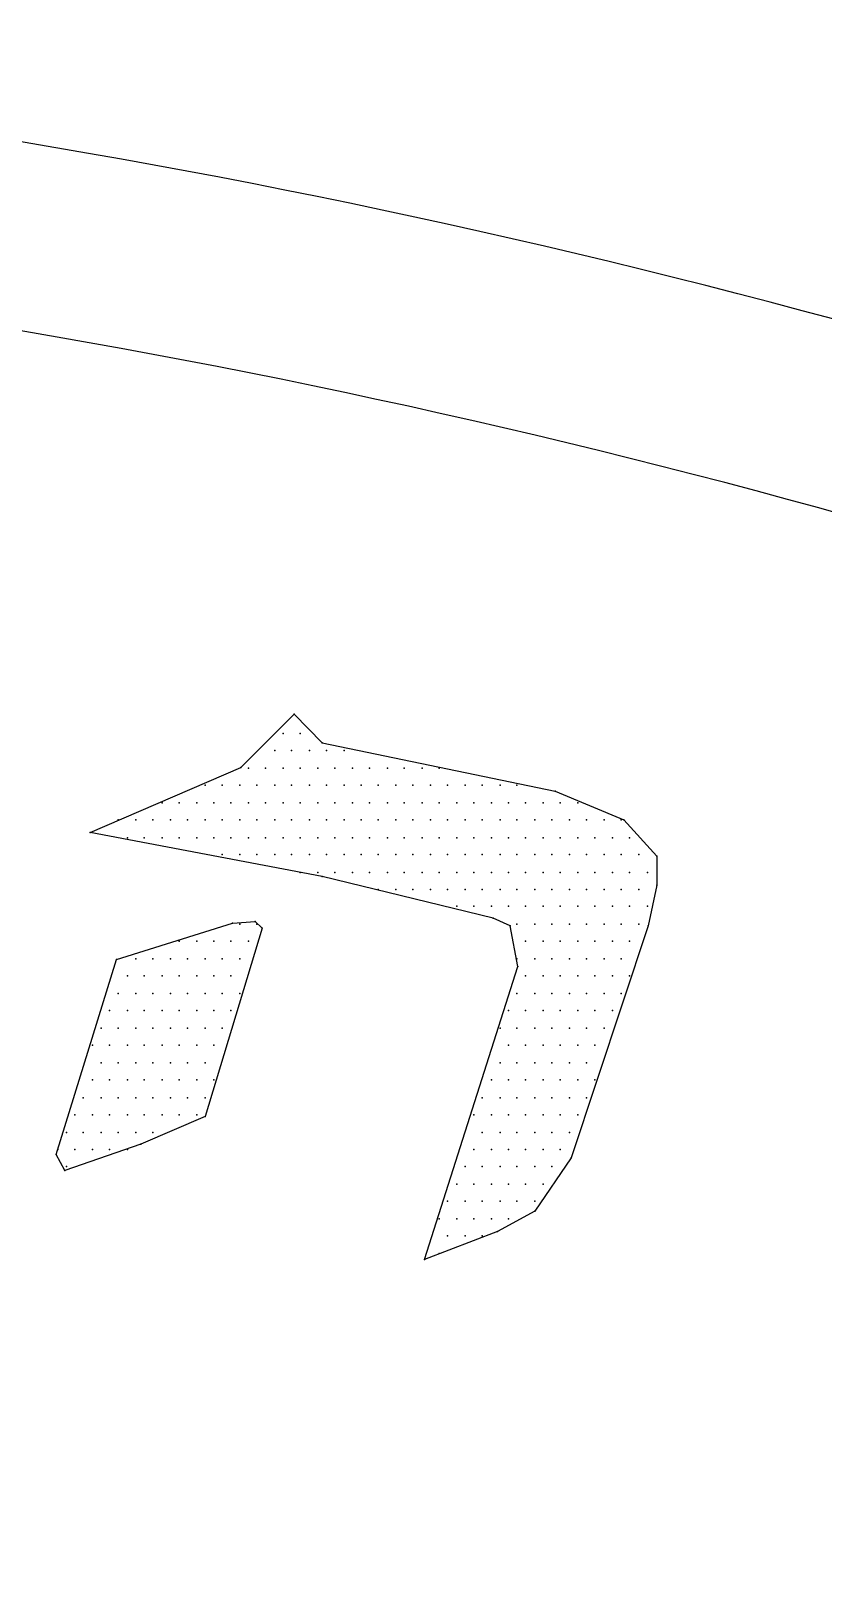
# Model space of a CAD drawing. Extents: x 180421 to 182279, y 668879 to 669787.
# Drawn here: x 181677.33 to 181682.27, y 669731.67 to 669741.32 of the extents above; entities that cross this region are included whole.
import ezdxf

# ---------------------------------------------------------------- set-up
doc = ezdxf.new("R2010")
doc.units = 0
doc.header["$LTSCALE"] = 2.5
doc.header["$MEASUREMENT"] = 0
doc.layers.add('KOTERET', color=1, linetype='CONTINUOUS')

msp = doc.modelspace()

# ---------------------------------------------------------------- linework, layer by layer
at = {"layer": 'KOTERET', "color": 1, "linetype": 'Continuous'}
for points in [[(181688.7952, 669737.3002, 0.06433), (181676.0537, 669740.8155, 0.055067), (181664.7321, 669741.1533, 0.081051), (181651.3572, 669738.4033, 0.05642), (181642.8858, 669734.0225, 0.170965), (181636.3725, 669726.4272, 0.076819), (181635.3802, 669721.9355, 0.118306), (181636.9689, 669715.0897, 0.129737), (181642.0465, 669709.3207, 0.070189), (181651.9853, 669704.0847, 0.047922), (181659.4381, 669702.1899, 0.049022), (181670.1052, 669701.4245, 0.072792), (181685.7075, 669704.127, 0.1248), (181695.9577, 669709.7324, 0.103709), (181701.5895, 669717.6971, 0.036886), (181702.0012, 669719.4442, 0.106536), (181701.7161, 669724.5693, 0.106243), (181696.6491, 669732.3071, 0.106919), (181688.7952, 669737.3002)], [(181659.6281, 669703.3352, 0.049045), (181670.0736, 669702.5857, 0.072972), (181685.3802, 669705.2459, 0.125195), (181695.1659, 669710.5821, 0.103069), (181700.5022, 669718.1035, 0.035565), (181700.8558, 669719.6289, 0.105225), (181700.613, 669724.2104, 0.105504), (181695.8363, 669731.4837, 0.107235), (181688.3729, 669736.2235, 0.064474), (181675.8901, 669739.6648, 0.055181), (181664.8007, 669739.9973, 0.081162), (181651.7742, 669737.3213, 0.05669), (181643.498, 669733.0354, 0.171614), (181637.4545, 669726.0102, 0.076301), (181636.5414, 669721.8932, 0.117637), (181638.0087, 669715.6122, 0.130118), (181642.7116, 669710.276, 0.070334), (181652.3812, 669705.1773, 0.047983), (181659.6281, 669703.3352)]]:
    msp.add_lwpolyline(points, format="xyb", dxfattribs=at)
at = {"layer": 'KOTERET', "color": 2, "linetype": 'Continuous'}
for points in [[(181678.64, 669736.7302), (181678.9725, 669737.0627)], [(181678.9725, 669737.0627), (181679.1467, 669736.8832)], [(181678.9039, 669736.9413), (181678.9039, 669736.9413)], [(181679.0095, 669736.9413), (181679.0095, 669736.9413)], [(181678.8511, 669736.8357), (181678.8511, 669736.8357)], [(181678.9567, 669736.8357), (181678.9567, 669736.8357)], [(181679.0675, 669736.8357), (181679.0675, 669736.8357)], [(181679.1467, 669736.8832), (181680.5982, 669736.5824)], [(181679.1731, 669736.8357), (181679.1731, 669736.8357)], [(181679.2839, 669736.8357), (181679.2839, 669736.8357)], [(181677.7005, 669736.3237), (181678.64, 669736.7302)], [(181678.6875, 669736.7249), (181678.6875, 669736.7249)], [(181678.7931, 669736.7249), (181678.7931, 669736.7249)], [(181678.9039, 669736.7249), (181678.9039, 669736.7249)], [(181679.0095, 669736.7249), (181679.0095, 669736.7249)], [(181679.1203, 669736.7249), (181679.1203, 669736.7249)], [(181679.2259, 669736.7249), (181679.2259, 669736.7249)], [(181679.3367, 669736.7249), (181679.3367, 669736.7249)], [(181679.4423, 669736.7249), (181679.4423, 669736.7249)], [(181679.5531, 669736.7249), (181679.5531, 669736.7249)], [(181679.6587, 669736.7249), (181679.6587, 669736.7249)], [(181679.7695, 669736.7249), (181679.7695, 669736.7249)], [(181679.8751, 669736.7249), (181679.8751, 669736.7249)], [(181678.4183, 669736.6193), (181678.4183, 669736.6193)], [(181678.5239, 669736.6193), (181678.5239, 669736.6193)], [(181678.6347, 669736.6193), (181678.6347, 669736.6193)], [(181678.7403, 669736.6193), (181678.7403, 669736.6193)], [(181678.8511, 669736.6193), (181678.8511, 669736.6193)], [(181678.9567, 669736.6193), (181678.9567, 669736.6193)], [(181679.0675, 669736.6193), (181679.0675, 669736.6193)], [(181679.1731, 669736.6193), (181679.1731, 669736.6193)], [(181679.2839, 669736.6193), (181679.2839, 669736.6193)], [(181679.3895, 669736.6193), (181679.3895, 669736.6193)], [(181679.4951, 669736.6193), (181679.4951, 669736.6193)], [(181679.6059, 669736.6193), (181679.6059, 669736.6193)], [(181679.7115, 669736.6193), (181679.7115, 669736.6193)], [(181679.8223, 669736.6193), (181679.8223, 669736.6193)], [(181679.9279, 669736.6193), (181679.9279, 669736.6193)], [(181680.0387, 669736.6193), (181680.0387, 669736.6193)], [(181680.1443, 669736.6193), (181680.1443, 669736.6193)], [(181680.2551, 669736.6193), (181680.2551, 669736.6193)], [(181680.3607, 669736.6193), (181680.3607, 669736.6193)], [(181680.5982, 669736.5824), (181681.0257, 669736.4029)], [(181678.1491, 669736.5085), (181678.1491, 669736.5085)], [(181678.2547, 669736.5085), (181678.2547, 669736.5085)], [(181678.3655, 669736.5085), (181678.3655, 669736.5085)], [(181678.4711, 669736.5085), (181678.4711, 669736.5085)], [(181678.5767, 669736.5085), (181678.5767, 669736.5085)], [(181678.6875, 669736.5085), (181678.6875, 669736.5085)], [(181678.7931, 669736.5085), (181678.7931, 669736.5085)], [(181678.9039, 669736.5085), (181678.9039, 669736.5085)], [(181679.0095, 669736.5085), (181679.0095, 669736.5085)], [(181679.1203, 669736.5085), (181679.1203, 669736.5085)], [(181679.2259, 669736.5085), (181679.2259, 669736.5085)], [(181679.3367, 669736.5085), (181679.3367, 669736.5085)], [(181679.4423, 669736.5085), (181679.4423, 669736.5085)], [(181679.5531, 669736.5085), (181679.5531, 669736.5085)], [(181679.6587, 669736.5085), (181679.6587, 669736.5085)], [(181679.7695, 669736.5085), (181679.7695, 669736.5085)], [(181679.8751, 669736.5085), (181679.8751, 669736.5085)], [(181679.9859, 669736.5085), (181679.9859, 669736.5085)], [(181680.0915, 669736.5085), (181680.0915, 669736.5085)], [(181680.2023, 669736.5085), (181680.2023, 669736.5085)], [(181680.3079, 669736.5085), (181680.3079, 669736.5085)], [(181680.4135, 669736.5085), (181680.4135, 669736.5085)], [(181680.5243, 669736.5085), (181680.5243, 669736.5085)], [(181680.6299, 669736.5085), (181680.6299, 669736.5085)], [(181680.7407, 669736.5085), (181680.7407, 669736.5085)], [(181677.8747, 669736.4029), (181677.8747, 669736.4029)], [(181677.9855, 669736.4029), (181677.9855, 669736.4029)], [(181678.0911, 669736.4029), (181678.0911, 669736.4029)], [(181678.2019, 669736.4029), (181678.2019, 669736.4029)], [(181678.3075, 669736.4029), (181678.3075, 669736.4029)], [(181678.4183, 669736.4029), (181678.4183, 669736.4029)], [(181678.5239, 669736.4029), (181678.5239, 669736.4029)], [(181678.6347, 669736.4029), (181678.6347, 669736.4029)], [(181678.7403, 669736.4029), (181678.7403, 669736.4029)], [(181678.8511, 669736.4029), (181678.8511, 669736.4029)], [(181678.9567, 669736.4029), (181678.9567, 669736.4029)], [(181679.0675, 669736.4029), (181679.0675, 669736.4029)], [(181679.1731, 669736.4029), (181679.1731, 669736.4029)], [(181679.2839, 669736.4029), (181679.2839, 669736.4029)], [(181679.3895, 669736.4029), (181679.3895, 669736.4029)], [(181679.4951, 669736.4029), (181679.4951, 669736.4029)], [(181679.6059, 669736.4029), (181679.6059, 669736.4029)], [(181679.7115, 669736.4029), (181679.7115, 669736.4029)], [(181679.8223, 669736.4029), (181679.8223, 669736.4029)], [(181679.9279, 669736.4029), (181679.9279, 669736.4029)], [(181680.0387, 669736.4029), (181680.0387, 669736.4029)], [(181680.1443, 669736.4029), (181680.1443, 669736.4029)], [(181680.2551, 669736.4029), (181680.2551, 669736.4029)], [(181680.3607, 669736.4029), (181680.3607, 669736.4029)], [(181680.4715, 669736.4029), (181680.4715, 669736.4029)], [(181680.5771, 669736.4029), (181680.5771, 669736.4029)], [(181680.6879, 669736.4029), (181680.6879, 669736.4029)], [(181680.7935, 669736.4029), (181680.7935, 669736.4029)], [(181680.9043, 669736.4029), (181680.9043, 669736.4029)], [(181681.0099, 669736.4029), (181681.0099, 669736.4029)], [(181681.0257, 669736.4029), (181681.2316, 669736.176)], [(181679.1467, 669736.0493), (181677.7005, 669736.3237)], [(181677.9327, 669736.2921), (181677.9327, 669736.2921)], [(181678.0383, 669736.2921), (181678.0383, 669736.2921)], [(181678.1491, 669736.2921), (181678.1491, 669736.2921)], [(181678.2547, 669736.2921), (181678.2547, 669736.2921)], [(181678.3655, 669736.2921), (181678.3655, 669736.2921)], [(181678.4711, 669736.2921), (181678.4711, 669736.2921)], [(181678.5767, 669736.2921), (181678.5767, 669736.2921)], [(181678.6875, 669736.2921), (181678.6875, 669736.2921)], [(181678.7931, 669736.2921), (181678.7931, 669736.2921)], [(181678.9039, 669736.2921), (181678.9039, 669736.2921)], [(181679.0095, 669736.2921), (181679.0095, 669736.2921)], [(181679.1203, 669736.2921), (181679.1203, 669736.2921)], [(181679.2259, 669736.2921), (181679.2259, 669736.2921)], [(181679.3367, 669736.2921), (181679.3367, 669736.2921)], [(181679.4423, 669736.2921), (181679.4423, 669736.2921)], [(181679.5531, 669736.2921), (181679.5531, 669736.2921)], [(181679.6587, 669736.2921), (181679.6587, 669736.2921)], [(181679.7695, 669736.2921), (181679.7695, 669736.2921)], [(181679.8751, 669736.2921), (181679.8751, 669736.2921)], [(181679.9859, 669736.2921), (181679.9859, 669736.2921)], [(181680.0915, 669736.2921), (181680.0915, 669736.2921)], [(181680.2023, 669736.2921), (181680.2023, 669736.2921)], [(181680.3079, 669736.2921), (181680.3079, 669736.2921)], [(181680.4135, 669736.2921), (181680.4135, 669736.2921)], [(181680.5243, 669736.2921), (181680.5243, 669736.2921)], [(181680.6299, 669736.2921), (181680.6299, 669736.2921)], [(181680.7407, 669736.2921), (181680.7407, 669736.2921)], [(181680.8463, 669736.2921), (181680.8463, 669736.2921)], [(181680.9571, 669736.2921), (181680.9571, 669736.2921)], [(181681.0627, 669736.2921), (181681.0627, 669736.2921)], [(181678.5239, 669736.1865), (181678.5239, 669736.1865)], [(181678.6347, 669736.1865), (181678.6347, 669736.1865)], [(181678.7403, 669736.1865), (181678.7403, 669736.1865)], [(181678.8511, 669736.1865), (181678.8511, 669736.1865)], [(181678.9567, 669736.1865), (181678.9567, 669736.1865)], [(181679.0675, 669736.1865), (181679.0675, 669736.1865)], [(181679.1731, 669736.1865), (181679.1731, 669736.1865)], [(181679.2839, 669736.1865), (181679.2839, 669736.1865)], [(181679.3895, 669736.1865), (181679.3895, 669736.1865)], [(181679.4951, 669736.1865), (181679.4951, 669736.1865)], [(181679.6059, 669736.1865), (181679.6059, 669736.1865)], [(181679.7115, 669736.1865), (181679.7115, 669736.1865)], [(181679.8223, 669736.1865), (181679.8223, 669736.1865)], [(181679.9279, 669736.1865), (181679.9279, 669736.1865)], [(181680.0387, 669736.1865), (181680.0387, 669736.1865)], [(181680.1443, 669736.1865), (181680.1443, 669736.1865)], [(181680.2551, 669736.1865), (181680.2551, 669736.1865)], [(181680.3607, 669736.1865), (181680.3607, 669736.1865)], [(181680.4715, 669736.1865), (181680.4715, 669736.1865)], [(181680.5771, 669736.1865), (181680.5771, 669736.1865)], [(181680.6879, 669736.1865), (181680.6879, 669736.1865)], [(181680.7935, 669736.1865), (181680.7935, 669736.1865)], [(181680.9043, 669736.1865), (181680.9043, 669736.1865)], [(181681.0099, 669736.1865), (181681.0099, 669736.1865)], [(181681.1207, 669736.1865), (181681.1207, 669736.1865)], [(181681.2316, 669736.176), (181681.2316, 669735.9965)], [(181679.0095, 669736.0757), (181679.0095, 669736.0757)], [(181679.1203, 669736.0757), (181679.1203, 669736.0757)], [(181679.2259, 669736.0757), (181679.2259, 669736.0757)], [(181679.3367, 669736.0757), (181679.3367, 669736.0757)], [(181679.4423, 669736.0757), (181679.4423, 669736.0757)], [(181679.5531, 669736.0757), (181679.5531, 669736.0757)], [(181679.6587, 669736.0757), (181679.6587, 669736.0757)], [(181679.7695, 669736.0757), (181679.7695, 669736.0757)], [(181679.8751, 669736.0757), (181679.8751, 669736.0757)], [(181679.9859, 669736.0757), (181679.9859, 669736.0757)], [(181680.0915, 669736.0757), (181680.0915, 669736.0757)], [(181680.2023, 669736.0757), (181680.2023, 669736.0757)], [(181680.3079, 669736.0757), (181680.3079, 669736.0757)], [(181680.4135, 669736.0757), (181680.4135, 669736.0757)], [(181680.5243, 669736.0757), (181680.5243, 669736.0757)], [(181680.6299, 669736.0757), (181680.6299, 669736.0757)], [(181680.7407, 669736.0757), (181680.7407, 669736.0757)], [(181680.8463, 669736.0757), (181680.8463, 669736.0757)], [(181680.9571, 669736.0757), (181680.9571, 669736.0757)], [(181681.0627, 669736.0757), (181681.0627, 669736.0757)], [(181681.1735, 669736.0757), (181681.1735, 669736.0757)], [(181680.2129, 669735.7906), (181679.1467, 669736.0493)], [(181679.4951, 669735.9701), (181679.4951, 669735.9701)], [(181679.6059, 669735.9701), (181679.6059, 669735.9701)], [(181679.7115, 669735.9701), (181679.7115, 669735.9701)], [(181679.8223, 669735.9701), (181679.8223, 669735.9701)], [(181679.9279, 669735.9701), (181679.9279, 669735.9701)], [(181680.0387, 669735.9701), (181680.0387, 669735.9701)], [(181680.1443, 669735.9701), (181680.1443, 669735.9701)], [(181680.2551, 669735.9701), (181680.2551, 669735.9701)], [(181680.3607, 669735.9701), (181680.3607, 669735.9701)], [(181680.4715, 669735.9701), (181680.4715, 669735.9701)], [(181680.5771, 669735.9701), (181680.5771, 669735.9701)], [(181680.6879, 669735.9701), (181680.6879, 669735.9701)], [(181680.7935, 669735.9701), (181680.7935, 669735.9701)], [(181680.9043, 669735.9701), (181680.9043, 669735.9701)], [(181681.0099, 669735.9701), (181681.0099, 669735.9701)], [(181681.1207, 669735.9701), (181681.1207, 669735.9701)], [(181681.2316, 669735.9965), (181681.1788, 669735.7431)], [(181679.9859, 669735.8645), (181679.9859, 669735.8645)], [(181680.0915, 669735.8645), (181680.0915, 669735.8645)], [(181680.2023, 669735.8645), (181680.2023, 669735.8645)], [(181680.3079, 669735.8645), (181680.3079, 669735.8645)], [(181680.4135, 669735.8645), (181680.4135, 669735.8645)], [(181680.5243, 669735.8645), (181680.5243, 669735.8645)], [(181680.6299, 669735.8645), (181680.6299, 669735.8645)], [(181680.7407, 669735.8645), (181680.7407, 669735.8645)], [(181680.8463, 669735.8645), (181680.8463, 669735.8645)], [(181680.9571, 669735.8645), (181680.9571, 669735.8645)], [(181681.0627, 669735.8645), (181681.0627, 669735.8645)], [(181681.1735, 669735.8645), (181681.1735, 669735.8645)], [(181678.5872, 669735.759), (181678.7297, 669735.7695)], [(181678.7297, 669735.7695), (181678.772, 669735.7273)], [(181680.3185, 669735.7431), (181680.2129, 669735.7906)], [(181677.8641, 669735.532), (181678.5872, 669735.759)], [(181678.772, 669735.7273), (181678.4183, 669734.5556)], [(181678.6347, 669735.7537), (181678.6347, 669735.7537)], [(181678.7403, 669735.7537), (181678.7403, 669735.7537)], [(181680.366, 669735.4898), (181680.3185, 669735.7431)], [(181680.3607, 669735.7537), (181680.3607, 669735.7537)], [(181680.4715, 669735.7537), (181680.4715, 669735.7537)], [(181680.5771, 669735.7537), (181680.5771, 669735.7537)], [(181680.6879, 669735.7537), (181680.6879, 669735.7537)], [(181681.1788, 669735.7431), (181680.6985, 669734.2969)], [(181680.7935, 669735.7537), (181680.7935, 669735.7537)], [(181680.9043, 669735.7537), (181680.9043, 669735.7537)], [(181681.0099, 669735.7537), (181681.0099, 669735.7537)], [(181681.1207, 669735.7537), (181681.1207, 669735.7537)], [(181678.2547, 669735.6481), (181678.2547, 669735.6481)], [(181678.3655, 669735.6481), (181678.3655, 669735.6481)], [(181678.4711, 669735.6481), (181678.4711, 669735.6481)], [(181678.5767, 669735.6481), (181678.5767, 669735.6481)], [(181678.6875, 669735.6481), (181678.6875, 669735.6481)], [(181680.4135, 669735.6481), (181680.4135, 669735.6481)], [(181680.5243, 669735.6481), (181680.5243, 669735.6481)], [(181680.6299, 669735.6481), (181680.6299, 669735.6481)], [(181680.7407, 669735.6481), (181680.7407, 669735.6481)], [(181680.8463, 669735.6481), (181680.8463, 669735.6481)], [(181680.9571, 669735.6481), (181680.9571, 669735.6481)], [(181681.0627, 669735.6481), (181681.0627, 669735.6481)], [(181677.4894, 669734.318), (181677.8641, 669735.532)], [(181677.9855, 669735.5373), (181677.9855, 669735.5373)], [(181678.0911, 669735.5373), (181678.0911, 669735.5373)], [(181678.2019, 669735.5373), (181678.2019, 669735.5373)], [(181678.3075, 669735.5373), (181678.3075, 669735.5373)], [(181678.4183, 669735.5373), (181678.4183, 669735.5373)], [(181678.5239, 669735.5373), (181678.5239, 669735.5373)], [(181678.6347, 669735.5373), (181678.6347, 669735.5373)], [(181679.7854, 669733.6635), (181680.366, 669735.4898)], [(181680.3607, 669735.5373), (181680.3607, 669735.5373)], [(181680.4715, 669735.5373), (181680.4715, 669735.5373)], [(181680.5771, 669735.5373), (181680.5771, 669735.5373)], [(181680.6879, 669735.5373), (181680.6879, 669735.5373)], [(181680.7935, 669735.5373), (181680.7935, 669735.5373)], [(181680.9043, 669735.5373), (181680.9043, 669735.5373)], [(181681.0099, 669735.5373), (181681.0099, 669735.5373)], [(181677.9327, 669735.4317), (181677.9327, 669735.4317)], [(181678.0383, 669735.4317), (181678.0383, 669735.4317)], [(181678.1491, 669735.4317), (181678.1491, 669735.4317)], [(181678.2547, 669735.4317), (181678.2547, 669735.4317)], [(181678.3655, 669735.4317), (181678.3655, 669735.4317)], [(181678.4711, 669735.4317), (181678.4711, 669735.4317)], [(181678.5767, 669735.4317), (181678.5767, 669735.4317)], [(181680.4135, 669735.4317), (181680.4135, 669735.4317)], [(181680.5243, 669735.4317), (181680.5243, 669735.4317)], [(181680.6299, 669735.4317), (181680.6299, 669735.4317)], [(181680.7407, 669735.4317), (181680.7407, 669735.4317)], [(181680.8463, 669735.4317), (181680.8463, 669735.4317)], [(181680.9571, 669735.4317), (181680.9571, 669735.4317)], [(181681.0627, 669735.4317), (181681.0627, 669735.4317)], [(181677.8747, 669735.3209), (181677.8747, 669735.3209)], [(181677.9855, 669735.3209), (181677.9855, 669735.3209)], [(181678.0911, 669735.3209), (181678.0911, 669735.3209)], [(181678.2019, 669735.3209), (181678.2019, 669735.3209)], [(181678.3075, 669735.3209), (181678.3075, 669735.3209)], [(181678.4183, 669735.3209), (181678.4183, 669735.3209)], [(181678.5239, 669735.3209), (181678.5239, 669735.3209)], [(181678.6347, 669735.3209), (181678.6347, 669735.3209)], [(181680.3607, 669735.3209), (181680.3607, 669735.3209)], [(181680.4715, 669735.3209), (181680.4715, 669735.3209)], [(181680.5771, 669735.3209), (181680.5771, 669735.3209)], [(181680.6879, 669735.3209), (181680.6879, 669735.3209)], [(181680.7935, 669735.3209), (181680.7935, 669735.3209)], [(181680.9043, 669735.3209), (181680.9043, 669735.3209)], [(181681.0099, 669735.3209), (181681.0099, 669735.3209)], [(181677.8219, 669735.2153), (181677.8219, 669735.2153)], [(181677.9327, 669735.2153), (181677.9327, 669735.2153)], [(181678.0383, 669735.2153), (181678.0383, 669735.2153)], [(181678.1491, 669735.2153), (181678.1491, 669735.2153)], [(181678.2547, 669735.2153), (181678.2547, 669735.2153)], [(181678.3655, 669735.2153), (181678.3655, 669735.2153)], [(181678.4711, 669735.2153), (181678.4711, 669735.2153)], [(181678.5767, 669735.2153), (181678.5767, 669735.2153)], [(181680.3079, 669735.2153), (181680.3079, 669735.2153)], [(181680.4135, 669735.2153), (181680.4135, 669735.2153)], [(181680.5243, 669735.2153), (181680.5243, 669735.2153)], [(181680.6299, 669735.2153), (181680.6299, 669735.2153)], [(181680.7407, 669735.2153), (181680.7407, 669735.2153)], [(181680.8463, 669735.2153), (181680.8463, 669735.2153)], [(181680.9571, 669735.2153), (181680.9571, 669735.2153)], [(181677.7691, 669735.1045), (181677.7691, 669735.1045)], [(181677.8747, 669735.1045), (181677.8747, 669735.1045)], [(181677.9855, 669735.1045), (181677.9855, 669735.1045)], [(181678.0911, 669735.1045), (181678.0911, 669735.1045)], [(181678.2019, 669735.1045), (181678.2019, 669735.1045)], [(181678.3075, 669735.1045), (181678.3075, 669735.1045)], [(181678.4183, 669735.1045), (181678.4183, 669735.1045)], [(181678.5239, 669735.1045), (181678.5239, 669735.1045)], [(181680.2551, 669735.1045), (181680.2551, 669735.1045)], [(181680.3607, 669735.1045), (181680.3607, 669735.1045)], [(181680.4715, 669735.1045), (181680.4715, 669735.1045)], [(181680.5771, 669735.1045), (181680.5771, 669735.1045)], [(181680.6879, 669735.1045), (181680.6879, 669735.1045)], [(181680.7935, 669735.1045), (181680.7935, 669735.1045)], [(181680.9043, 669735.1045), (181680.9043, 669735.1045)], [(181677.7163, 669734.9989), (181677.7163, 669734.9989)], [(181677.8219, 669734.9989), (181677.8219, 669734.9989)], [(181677.9327, 669734.9989), (181677.9327, 669734.9989)], [(181678.0383, 669734.9989), (181678.0383, 669734.9989)], [(181678.1491, 669734.9989), (181678.1491, 669734.9989)], [(181678.2547, 669734.9989), (181678.2547, 669734.9989)], [(181678.3655, 669734.9989), (181678.3655, 669734.9989)], [(181678.4711, 669734.9989), (181678.4711, 669734.9989)], [(181680.3079, 669734.9989), (181680.3079, 669734.9989)], [(181680.4135, 669734.9989), (181680.4135, 669734.9989)], [(181680.5243, 669734.9989), (181680.5243, 669734.9989)], [(181680.6299, 669734.9989), (181680.6299, 669734.9989)], [(181680.7407, 669734.9989), (181680.7407, 669734.9989)], [(181680.8463, 669734.9989), (181680.8463, 669734.9989)], [(181677.7691, 669734.8881), (181677.7691, 669734.8881)], [(181677.8747, 669734.8881), (181677.8747, 669734.8881)], [(181677.9855, 669734.8881), (181677.9855, 669734.8881)], [(181678.0911, 669734.8881), (181678.0911, 669734.8881)], [(181678.2019, 669734.8881), (181678.2019, 669734.8881)], [(181678.3075, 669734.8881), (181678.3075, 669734.8881)], [(181678.4183, 669734.8881), (181678.4183, 669734.8881)], [(181680.2551, 669734.8881), (181680.2551, 669734.8881)], [(181680.3607, 669734.8881), (181680.3607, 669734.8881)], [(181680.4715, 669734.8881), (181680.4715, 669734.8881)], [(181680.5771, 669734.8881), (181680.5771, 669734.8881)], [(181680.6879, 669734.8881), (181680.6879, 669734.8881)], [(181680.7935, 669734.8881), (181680.7935, 669734.8881)], [(181677.7163, 669734.7825), (181677.7163, 669734.7825)], [(181677.8219, 669734.7825), (181677.8219, 669734.7825)], [(181677.9327, 669734.7825), (181677.9327, 669734.7825)], [(181678.0383, 669734.7825), (181678.0383, 669734.7825)], [(181678.1491, 669734.7825), (181678.1491, 669734.7825)], [(181678.2547, 669734.7825), (181678.2547, 669734.7825)], [(181678.3655, 669734.7825), (181678.3655, 669734.7825)], [(181678.4711, 669734.7825), (181678.4711, 669734.7825)], [(181680.2023, 669734.7825), (181680.2023, 669734.7825)], [(181680.3079, 669734.7825), (181680.3079, 669734.7825)], [(181680.4135, 669734.7825), (181680.4135, 669734.7825)], [(181680.5243, 669734.7825), (181680.5243, 669734.7825)], [(181680.6299, 669734.7825), (181680.6299, 669734.7825)], [(181680.7407, 669734.7825), (181680.7407, 669734.7825)], [(181680.8463, 669734.7825), (181680.8463, 669734.7825)], [(181677.6583, 669734.6717), (181677.6583, 669734.6717)], [(181677.7691, 669734.6717), (181677.7691, 669734.6717)], [(181677.8747, 669734.6717), (181677.8747, 669734.6717)], [(181677.9855, 669734.6717), (181677.9855, 669734.6717)], [(181678.0911, 669734.6717), (181678.0911, 669734.6717)], [(181678.2019, 669734.6717), (181678.2019, 669734.6717)], [(181678.3075, 669734.6717), (181678.3075, 669734.6717)], [(181678.4183, 669734.6717), (181678.4183, 669734.6717)], [(181680.1443, 669734.6717), (181680.1443, 669734.6717)], [(181680.2551, 669734.6717), (181680.2551, 669734.6717)], [(181680.3607, 669734.6717), (181680.3607, 669734.6717)], [(181680.4715, 669734.6717), (181680.4715, 669734.6717)], [(181680.5771, 669734.6717), (181680.5771, 669734.6717)], [(181680.6879, 669734.6717), (181680.6879, 669734.6717)], [(181680.7935, 669734.6717), (181680.7935, 669734.6717)], [(181677.6055, 669734.5661), (181677.6055, 669734.5661)], [(181677.7163, 669734.5661), (181677.7163, 669734.5661)], [(181677.8219, 669734.5661), (181677.8219, 669734.5661)], [(181677.9327, 669734.5661), (181677.9327, 669734.5661)], [(181678.4183, 669734.5556), (181678.0172, 669734.3814)], [(181678.0383, 669734.5661), (181678.0383, 669734.5661)], [(181678.1491, 669734.5661), (181678.1491, 669734.5661)], [(181678.2547, 669734.5661), (181678.2547, 669734.5661)], [(181678.3655, 669734.5661), (181678.3655, 669734.5661)], [(181680.0915, 669734.5661), (181680.0915, 669734.5661)], [(181680.2023, 669734.5661), (181680.2023, 669734.5661)], [(181680.3079, 669734.5661), (181680.3079, 669734.5661)], [(181680.4135, 669734.5661), (181680.4135, 669734.5661)], [(181680.5243, 669734.5661), (181680.5243, 669734.5661)], [(181680.6299, 669734.5661), (181680.6299, 669734.5661)], [(181680.7407, 669734.5661), (181680.7407, 669734.5661)], [(181677.5527, 669734.4553), (181677.5527, 669734.4553)], [(181677.6583, 669734.4553), (181677.6583, 669734.4553)], [(181677.7691, 669734.4553), (181677.7691, 669734.4553)], [(181677.8747, 669734.4553), (181677.8747, 669734.4553)], [(181677.9855, 669734.4553), (181677.9855, 669734.4553)], [(181678.0911, 669734.4553), (181678.0911, 669734.4553)], [(181680.1443, 669734.4553), (181680.1443, 669734.4553)], [(181680.2551, 669734.4553), (181680.2551, 669734.4553)], [(181680.3607, 669734.4553), (181680.3607, 669734.4553)], [(181680.4715, 669734.4553), (181680.4715, 669734.4553)], [(181680.5771, 669734.4553), (181680.5771, 669734.4553)], [(181680.6879, 669734.4553), (181680.6879, 669734.4553)], [(181677.5422, 669734.2178), (181677.4894, 669734.318)], [(181677.4999, 669734.3497), (181677.4999, 669734.3497)], [(181678.0172, 669734.3814), (181677.5422, 669734.2178)], [(181677.6055, 669734.3497), (181677.6055, 669734.3497)], [(181677.7163, 669734.3497), (181677.7163, 669734.3497)], [(181677.8219, 669734.3497), (181677.8219, 669734.3497)], [(181677.9327, 669734.3497), (181677.9327, 669734.3497)], [(181680.0915, 669734.3497), (181680.0915, 669734.3497)], [(181680.2023, 669734.3497), (181680.2023, 669734.3497)], [(181680.3079, 669734.3497), (181680.3079, 669734.3497)], [(181680.4135, 669734.3497), (181680.4135, 669734.3497)], [(181680.5243, 669734.3497), (181680.5243, 669734.3497)], [(181680.6299, 669734.3497), (181680.6299, 669734.3497)], [(181677.5527, 669734.2441), (181677.5527, 669734.2441)], [(181680.0387, 669734.2441), (181680.0387, 669734.2441)], [(181680.1443, 669734.2441), (181680.1443, 669734.2441)], [(181680.2551, 669734.2441), (181680.2551, 669734.2441)], [(181680.3607, 669734.2441), (181680.3607, 669734.2441)], [(181680.6985, 669734.2969), (181680.4715, 669733.9644)], [(181680.4715, 669734.2441), (181680.4715, 669734.2441)], [(181680.5771, 669734.2441), (181680.5771, 669734.2441)], [(181679.9859, 669734.1333), (181679.9859, 669734.1333)], [(181680.0915, 669734.1333), (181680.0915, 669734.1333)], [(181680.2023, 669734.1333), (181680.2023, 669734.1333)], [(181680.3079, 669734.1333), (181680.3079, 669734.1333)], [(181680.4135, 669734.1333), (181680.4135, 669734.1333)], [(181680.5243, 669734.1333), (181680.5243, 669734.1333)], [(181679.9279, 669734.0277), (181679.9279, 669734.0277)], [(181680.0387, 669734.0277), (181680.0387, 669734.0277)], [(181680.1443, 669734.0277), (181680.1443, 669734.0277)], [(181680.2551, 669734.0277), (181680.2551, 669734.0277)], [(181680.3607, 669734.0277), (181680.3607, 669734.0277)], [(181680.4715, 669734.0277), (181680.4715, 669734.0277)], [(181680.4715, 669733.9644), (181680.2393, 669733.8377)], [(181680.2393, 669733.8377), (181679.7854, 669733.6635)], [(181679.8751, 669733.9169), (181679.8751, 669733.9169)], [(181679.9859, 669733.9169), (181679.9859, 669733.9169)], [(181680.0915, 669733.9169), (181680.0915, 669733.9169)], [(181680.2023, 669733.9169), (181680.2023, 669733.9169)], [(181680.3079, 669733.9169), (181680.3079, 669733.9169)], [(181679.9279, 669733.8113), (181679.9279, 669733.8113)], [(181680.0387, 669733.8113), (181680.0387, 669733.8113)], [(181680.1443, 669733.8113), (181680.1443, 669733.8113)], [(181679.8751, 669733.7005), (181679.8751, 669733.7005)]]:
    msp.add_lwpolyline(points, dxfattribs=at)
at = {"layer": 'KOTERET', "color": 1}
for p in [(181678.9725, 669737.0627), (181678.9725, 669737.0627), (181678.9039, 669736.9413), (181678.9039, 669736.9413), (181679.0095, 669736.9413), (181679.0095, 669736.9413), (181678.8511, 669736.8357), (181678.8511, 669736.8357), (181678.9567, 669736.8357), (181678.9567, 669736.8357), (181679.0675, 669736.8357), (181679.0675, 669736.8357), (181679.1467, 669736.8832), (181679.1467, 669736.8832), (181679.1731, 669736.8357), (181679.1731, 669736.8357), (181679.2839, 669736.8357), (181679.2839, 669736.8357), (181678.64, 669736.7302), (181678.64, 669736.7302), (181678.6875, 669736.7249), (181678.6875, 669736.7249), (181678.7931, 669736.7249), (181678.7931, 669736.7249), (181678.9039, 669736.7249), (181678.9039, 669736.7249), (181679.0095, 669736.7249), (181679.0095, 669736.7249), (181679.1203, 669736.7249), (181679.1203, 669736.7249), (181679.2259, 669736.7249), (181679.2259, 669736.7249), (181679.3367, 669736.7249), (181679.3367, 669736.7249), (181679.4423, 669736.7249), (181679.4423, 669736.7249), (181679.5531, 669736.7249), (181679.5531, 669736.7249), (181679.6587, 669736.7249), (181679.6587, 669736.7249), (181679.7695, 669736.7249), (181679.7695, 669736.7249), (181679.8751, 669736.7249), (181679.8751, 669736.7249), (181678.4183, 669736.6193), (181678.4183, 669736.6193), (181678.5239, 669736.6193), (181678.5239, 669736.6193), (181678.6347, 669736.6193), (181678.6347, 669736.6193), (181678.7403, 669736.6193), (181678.7403, 669736.6193), (181678.8511, 669736.6193), (181678.8511, 669736.6193), (181678.9567, 669736.6193), (181678.9567, 669736.6193), (181679.0675, 669736.6193), (181679.0675, 669736.6193), (181679.1731, 669736.6193), (181679.1731, 669736.6193), (181679.2839, 669736.6193), (181679.2839, 669736.6193), (181679.3895, 669736.6193), (181679.3895, 669736.6193), (181679.4951, 669736.6193), (181679.4951, 669736.6193), (181679.6059, 669736.6193), (181679.6059, 669736.6193), (181679.7115, 669736.6193), (181679.7115, 669736.6193), (181679.8223, 669736.6193), (181679.8223, 669736.6193), (181679.9279, 669736.6193), (181679.9279, 669736.6193), (181680.0387, 669736.6193), (181680.0387, 669736.6193), (181680.1443, 669736.6193), (181680.1443, 669736.6193), (181680.2551, 669736.6193), (181680.2551, 669736.6193), (181680.3607, 669736.6193), (181680.3607, 669736.6193), (181680.5982, 669736.5824), (181680.5982, 669736.5824), (181678.1491, 669736.5085), (181678.1491, 669736.5085), (181678.2547, 669736.5085), (181678.2547, 669736.5085), (181678.3655, 669736.5085), (181678.3655, 669736.5085), (181678.4711, 669736.5085), (181678.4711, 669736.5085), (181678.5767, 669736.5085), (181678.5767, 669736.5085), (181678.6875, 669736.5085), (181678.6875, 669736.5085), (181678.7931, 669736.5085), (181678.7931, 669736.5085), (181678.9039, 669736.5085), (181678.9039, 669736.5085), (181679.0095, 669736.5085), (181679.0095, 669736.5085), (181679.1203, 669736.5085), (181679.1203, 669736.5085), (181679.2259, 669736.5085), (181679.2259, 669736.5085), (181679.3367, 669736.5085), (181679.3367, 669736.5085), (181679.4423, 669736.5085), (181679.4423, 669736.5085), (181679.5531, 669736.5085), (181679.5531, 669736.5085), (181679.6587, 669736.5085), (181679.6587, 669736.5085), (181679.7695, 669736.5085), (181679.7695, 669736.5085), (181679.8751, 669736.5085), (181679.8751, 669736.5085), (181679.9859, 669736.5085), (181679.9859, 669736.5085), (181680.0915, 669736.5085), (181680.0915, 669736.5085), (181680.2023, 669736.5085), (181680.2023, 669736.5085), (181680.3079, 669736.5085), (181680.3079, 669736.5085), (181680.4135, 669736.5085), (181680.4135, 669736.5085), (181680.5243, 669736.5085), (181680.5243, 669736.5085), (181680.6299, 669736.5085), (181680.6299, 669736.5085), (181680.7407, 669736.5085), (181680.7407, 669736.5085), (181677.8747, 669736.4029), (181677.8747, 669736.4029), (181677.9855, 669736.4029), (181677.9855, 669736.4029), (181678.0911, 669736.4029), (181678.0911, 669736.4029), (181678.2019, 669736.4029), (181678.2019, 669736.4029), (181678.3075, 669736.4029), (181678.3075, 669736.4029), (181678.4183, 669736.4029), (181678.4183, 669736.4029), (181678.5239, 669736.4029), (181678.5239, 669736.4029), (181678.6347, 669736.4029), (181678.6347, 669736.4029), (181678.7403, 669736.4029), (181678.7403, 669736.4029), (181678.8511, 669736.4029), (181678.8511, 669736.4029), (181678.9567, 669736.4029), (181678.9567, 669736.4029), (181679.0675, 669736.4029), (181679.0675, 669736.4029), (181679.1731, 669736.4029), (181679.1731, 669736.4029), (181679.2839, 669736.4029), (181679.2839, 669736.4029), (181679.3895, 669736.4029), (181679.3895, 669736.4029), (181679.4951, 669736.4029), (181679.4951, 669736.4029), (181679.6059, 669736.4029), (181679.6059, 669736.4029), (181679.7115, 669736.4029), (181679.7115, 669736.4029), (181679.8223, 669736.4029), (181679.8223, 669736.4029), (181679.9279, 669736.4029), (181679.9279, 669736.4029), (181680.0387, 669736.4029), (181680.0387, 669736.4029), (181680.1443, 669736.4029), (181680.1443, 669736.4029), (181680.2551, 669736.4029), (181680.2551, 669736.4029), (181680.3607, 669736.4029), (181680.3607, 669736.4029), (181680.4715, 669736.4029), (181680.4715, 669736.4029), (181680.5771, 669736.4029), (181680.5771, 669736.4029), (181680.6879, 669736.4029), (181680.6879, 669736.4029), (181680.7935, 669736.4029), (181680.7935, 669736.4029), (181680.9043, 669736.4029), (181680.9043, 669736.4029), (181681.0099, 669736.4029), (181681.0099, 669736.4029), (181681.0257, 669736.4029), (181681.0257, 669736.4029), (181677.7005, 669736.3237), (181677.7005, 669736.3237), (181677.9327, 669736.2921), (181677.9327, 669736.2921), (181678.0383, 669736.2921), (181678.0383, 669736.2921), (181678.1491, 669736.2921), (181678.1491, 669736.2921), (181678.2547, 669736.2921), (181678.2547, 669736.2921), (181678.3655, 669736.2921), (181678.3655, 669736.2921), (181678.4711, 669736.2921), (181678.4711, 669736.2921), (181678.5767, 669736.2921), (181678.5767, 669736.2921), (181678.6875, 669736.2921), (181678.6875, 669736.2921), (181678.7931, 669736.2921), (181678.7931, 669736.2921), (181678.9039, 669736.2921), (181678.9039, 669736.2921), (181679.0095, 669736.2921), (181679.0095, 669736.2921), (181679.1203, 669736.2921), (181679.1203, 669736.2921), (181679.2259, 669736.2921), (181679.2259, 669736.2921), (181679.3367, 669736.2921), (181679.3367, 669736.2921), (181679.4423, 669736.2921), (181679.4423, 669736.2921), (181679.5531, 669736.2921), (181679.5531, 669736.2921), (181679.6587, 669736.2921), (181679.6587, 669736.2921), (181679.7695, 669736.2921), (181679.7695, 669736.2921), (181679.8751, 669736.2921), (181679.8751, 669736.2921), (181679.9859, 669736.2921), (181679.9859, 669736.2921), (181680.0915, 669736.2921), (181680.0915, 669736.2921), (181680.2023, 669736.2921), (181680.2023, 669736.2921), (181680.3079, 669736.2921), (181680.3079, 669736.2921), (181680.4135, 669736.2921), (181680.4135, 669736.2921), (181680.5243, 669736.2921), (181680.5243, 669736.2921), (181680.6299, 669736.2921), (181680.6299, 669736.2921), (181680.7407, 669736.2921), (181680.7407, 669736.2921), (181680.8463, 669736.2921), (181680.8463, 669736.2921), (181680.9571, 669736.2921), (181680.9571, 669736.2921), (181681.0627, 669736.2921), (181681.0627, 669736.2921), (181678.5239, 669736.1865), (181678.5239, 669736.1865), (181678.6347, 669736.1865), (181678.6347, 669736.1865), (181678.7403, 669736.1865), (181678.7403, 669736.1865), (181678.8511, 669736.1865), (181678.8511, 669736.1865), (181678.9567, 669736.1865), (181678.9567, 669736.1865), (181679.0675, 669736.1865), (181679.0675, 669736.1865), (181679.1731, 669736.1865), (181679.1731, 669736.1865), (181679.2839, 669736.1865), (181679.2839, 669736.1865), (181679.3895, 669736.1865), (181679.3895, 669736.1865), (181679.4951, 669736.1865), (181679.4951, 669736.1865), (181679.6059, 669736.1865), (181679.6059, 669736.1865), (181679.7115, 669736.1865), (181679.7115, 669736.1865), (181679.8223, 669736.1865), (181679.8223, 669736.1865), (181679.9279, 669736.1865), (181679.9279, 669736.1865), (181680.0387, 669736.1865), (181680.0387, 669736.1865), (181680.1443, 669736.1865), (181680.1443, 669736.1865), (181680.2551, 669736.1865), (181680.2551, 669736.1865), (181680.3607, 669736.1865), (181680.3607, 669736.1865), (181680.4715, 669736.1865), (181680.4715, 669736.1865), (181680.5771, 669736.1865), (181680.5771, 669736.1865), (181680.6879, 669736.1865), (181680.6879, 669736.1865), (181680.7935, 669736.1865), (181680.7935, 669736.1865), (181680.9043, 669736.1865), (181680.9043, 669736.1865), (181681.0099, 669736.1865), (181681.0099, 669736.1865), (181681.1207, 669736.1865), (181681.1207, 669736.1865), (181681.2316, 669736.176), (181681.2316, 669736.176), (181679.0095, 669736.0757), (181679.0095, 669736.0757), (181679.1203, 669736.0757), (181679.1203, 669736.0757), (181679.2259, 669736.0757), (181679.2259, 669736.0757), (181679.3367, 669736.0757), (181679.3367, 669736.0757), (181679.4423, 669736.0757), (181679.4423, 669736.0757), (181679.5531, 669736.0757), (181679.5531, 669736.0757), (181679.6587, 669736.0757), (181679.6587, 669736.0757), (181679.7695, 669736.0757), (181679.7695, 669736.0757), (181679.8751, 669736.0757), (181679.8751, 669736.0757), (181679.9859, 669736.0757), (181679.9859, 669736.0757), (181680.0915, 669736.0757), (181680.0915, 669736.0757), (181680.2023, 669736.0757), (181680.2023, 669736.0757), (181680.3079, 669736.0757), (181680.3079, 669736.0757), (181680.4135, 669736.0757), (181680.4135, 669736.0757), (181680.5243, 669736.0757), (181680.5243, 669736.0757), (181680.6299, 669736.0757), (181680.6299, 669736.0757), (181680.7407, 669736.0757), (181680.7407, 669736.0757), (181680.8463, 669736.0757), (181680.8463, 669736.0757), (181680.9571, 669736.0757), (181680.9571, 669736.0757), (181681.0627, 669736.0757), (181681.0627, 669736.0757), (181681.1735, 669736.0757), (181681.1735, 669736.0757), (181679.1467, 669736.0493), (181679.1467, 669736.0493), (181679.4951, 669735.9701), (181679.4951, 669735.9701), (181679.6059, 669735.9701), (181679.6059, 669735.9701), (181679.7115, 669735.9701), (181679.7115, 669735.9701), (181679.8223, 669735.9701), (181679.8223, 669735.9701), (181679.9279, 669735.9701), (181679.9279, 669735.9701), (181680.0387, 669735.9701), (181680.0387, 669735.9701), (181680.1443, 669735.9701), (181680.1443, 669735.9701), (181680.2551, 669735.9701), (181680.2551, 669735.9701), (181680.3607, 669735.9701), (181680.3607, 669735.9701), (181680.4715, 669735.9701), (181680.4715, 669735.9701), (181680.5771, 669735.9701), (181680.5771, 669735.9701), (181680.6879, 669735.9701), (181680.6879, 669735.9701), (181680.7935, 669735.9701), (181680.7935, 669735.9701), (181680.9043, 669735.9701), (181680.9043, 669735.9701), (181681.0099, 669735.9701), (181681.0099, 669735.9701), (181681.1207, 669735.9701), (181681.1207, 669735.9701), (181681.2316, 669735.9965), (181681.2316, 669735.9965), (181679.9859, 669735.8645), (181679.9859, 669735.8645), (181680.0915, 669735.8645), (181680.0915, 669735.8645), (181680.2023, 669735.8645), (181680.2023, 669735.8645), (181680.3079, 669735.8645), (181680.3079, 669735.8645), (181680.4135, 669735.8645), (181680.4135, 669735.8645), (181680.5243, 669735.8645), (181680.5243, 669735.8645), (181680.6299, 669735.8645), (181680.6299, 669735.8645), (181680.7407, 669735.8645), (181680.7407, 669735.8645), (181680.8463, 669735.8645), (181680.8463, 669735.8645), (181680.9571, 669735.8645), (181680.9571, 669735.8645), (181681.0627, 669735.8645), (181681.0627, 669735.8645), (181681.1735, 669735.8645), (181681.1735, 669735.8645), (181678.7297, 669735.7695), (181678.7297, 669735.7695), (181680.2129, 669735.7906), (181680.2129, 669735.7906), (181678.5872, 669735.759), (181678.5872, 669735.759), (181678.6347, 669735.7537), (181678.6347, 669735.7537), (181678.7403, 669735.7537), (181678.7403, 669735.7537), (181678.772, 669735.7273), (181678.772, 669735.7273), (181680.3185, 669735.7431), (181680.3185, 669735.7431), (181680.3607, 669735.7537), (181680.3607, 669735.7537), (181680.4715, 669735.7537), (181680.4715, 669735.7537), (181680.5771, 669735.7537), (181680.5771, 669735.7537), (181680.6879, 669735.7537), (181680.6879, 669735.7537), (181680.7935, 669735.7537), (181680.7935, 669735.7537), (181680.9043, 669735.7537), (181680.9043, 669735.7537), (181681.0099, 669735.7537), (181681.0099, 669735.7537), (181681.1207, 669735.7537), (181681.1207, 669735.7537), (181681.1788, 669735.7431), (181681.1788, 669735.7431), (181678.2547, 669735.6481), (181678.2547, 669735.6481), (181678.3655, 669735.6481), (181678.3655, 669735.6481), (181678.4711, 669735.6481), (181678.4711, 669735.6481), (181678.5767, 669735.6481), (181678.5767, 669735.6481), (181678.6875, 669735.6481), (181678.6875, 669735.6481), (181680.4135, 669735.6481), (181680.4135, 669735.6481), (181680.5243, 669735.6481), (181680.5243, 669735.6481), (181680.6299, 669735.6481), (181680.6299, 669735.6481), (181680.7407, 669735.6481), (181680.7407, 669735.6481), (181680.8463, 669735.6481), (181680.8463, 669735.6481), (181680.9571, 669735.6481), (181680.9571, 669735.6481), (181681.0627, 669735.6481), (181681.0627, 669735.6481), (181677.8641, 669735.532), (181677.8641, 669735.532), (181677.9855, 669735.5373), (181677.9855, 669735.5373), (181678.0911, 669735.5373), (181678.0911, 669735.5373), (181678.2019, 669735.5373), (181678.2019, 669735.5373), (181678.3075, 669735.5373), (181678.3075, 669735.5373), (181678.4183, 669735.5373), (181678.4183, 669735.5373), (181678.5239, 669735.5373), (181678.5239, 669735.5373), (181678.6347, 669735.5373), (181678.6347, 669735.5373), (181680.3607, 669735.5373), (181680.3607, 669735.5373), (181680.366, 669735.4898), (181680.366, 669735.4898), (181680.4715, 669735.5373), (181680.4715, 669735.5373), (181680.5771, 669735.5373), (181680.5771, 669735.5373), (181680.6879, 669735.5373), (181680.6879, 669735.5373), (181680.7935, 669735.5373), (181680.7935, 669735.5373), (181680.9043, 669735.5373), (181680.9043, 669735.5373), (181681.0099, 669735.5373), (181681.0099, 669735.5373), (181677.9327, 669735.4317), (181677.9327, 669735.4317), (181678.0383, 669735.4317), (181678.0383, 669735.4317), (181678.1491, 669735.4317), (181678.1491, 669735.4317), (181678.2547, 669735.4317), (181678.2547, 669735.4317), (181678.3655, 669735.4317), (181678.3655, 669735.4317), (181678.4711, 669735.4317), (181678.4711, 669735.4317), (181678.5767, 669735.4317), (181678.5767, 669735.4317), (181680.4135, 669735.4317), (181680.4135, 669735.4317), (181680.5243, 669735.4317), (181680.5243, 669735.4317), (181680.6299, 669735.4317), (181680.6299, 669735.4317), (181680.7407, 669735.4317), (181680.7407, 669735.4317), (181680.8463, 669735.4317), (181680.8463, 669735.4317), (181680.9571, 669735.4317), (181680.9571, 669735.4317), (181681.0627, 669735.4317), (181681.0627, 669735.4317), (181677.8747, 669735.3209), (181677.8747, 669735.3209), (181677.9855, 669735.3209), (181677.9855, 669735.3209), (181678.0911, 669735.3209), (181678.0911, 669735.3209), (181678.2019, 669735.3209), (181678.2019, 669735.3209), (181678.3075, 669735.3209), (181678.3075, 669735.3209), (181678.4183, 669735.3209), (181678.4183, 669735.3209), (181678.5239, 669735.3209), (181678.5239, 669735.3209), (181678.6347, 669735.3209), (181678.6347, 669735.3209), (181680.3607, 669735.3209), (181680.3607, 669735.3209), (181680.4715, 669735.3209), (181680.4715, 669735.3209), (181680.5771, 669735.3209), (181680.5771, 669735.3209), (181680.6879, 669735.3209), (181680.6879, 669735.3209), (181680.7935, 669735.3209), (181680.7935, 669735.3209), (181680.9043, 669735.3209), (181680.9043, 669735.3209), (181681.0099, 669735.3209), (181681.0099, 669735.3209), (181677.8219, 669735.2153), (181677.8219, 669735.2153), (181677.9327, 669735.2153), (181677.9327, 669735.2153), (181678.0383, 669735.2153), (181678.0383, 669735.2153), (181678.1491, 669735.2153), (181678.1491, 669735.2153), (181678.2547, 669735.2153), (181678.2547, 669735.2153), (181678.3655, 669735.2153), (181678.3655, 669735.2153), (181678.4711, 669735.2153), (181678.4711, 669735.2153), (181678.5767, 669735.2153), (181678.5767, 669735.2153), (181680.3079, 669735.2153), (181680.3079, 669735.2153), (181680.4135, 669735.2153), (181680.4135, 669735.2153), (181680.5243, 669735.2153), (181680.5243, 669735.2153), (181680.6299, 669735.2153), (181680.6299, 669735.2153), (181680.7407, 669735.2153), (181680.7407, 669735.2153), (181680.8463, 669735.2153), (181680.8463, 669735.2153), (181680.9571, 669735.2153), (181680.9571, 669735.2153), (181677.7691, 669735.1045), (181677.7691, 669735.1045), (181677.8747, 669735.1045), (181677.8747, 669735.1045), (181677.9855, 669735.1045), (181677.9855, 669735.1045), (181678.0911, 669735.1045), (181678.0911, 669735.1045), (181678.2019, 669735.1045), (181678.2019, 669735.1045), (181678.3075, 669735.1045), (181678.3075, 669735.1045), (181678.4183, 669735.1045), (181678.4183, 669735.1045), (181678.5239, 669735.1045), (181678.5239, 669735.1045), (181680.2551, 669735.1045), (181680.2551, 669735.1045), (181680.3607, 669735.1045), (181680.3607, 669735.1045), (181680.4715, 669735.1045), (181680.4715, 669735.1045), (181680.5771, 669735.1045), (181680.5771, 669735.1045), (181680.6879, 669735.1045), (181680.6879, 669735.1045), (181680.7935, 669735.1045), (181680.7935, 669735.1045), (181680.9043, 669735.1045), (181680.9043, 669735.1045), (181677.7163, 669734.9989), (181677.7163, 669734.9989), (181677.8219, 669734.9989), (181677.8219, 669734.9989), (181677.9327, 669734.9989), (181677.9327, 669734.9989), (181678.0383, 669734.9989), (181678.0383, 669734.9989), (181678.1491, 669734.9989), (181678.1491, 669734.9989), (181678.2547, 669734.9989), (181678.2547, 669734.9989), (181678.3655, 669734.9989), (181678.3655, 669734.9989), (181678.4711, 669734.9989), (181678.4711, 669734.9989), (181680.3079, 669734.9989), (181680.3079, 669734.9989), (181680.4135, 669734.9989), (181680.4135, 669734.9989), (181680.5243, 669734.9989), (181680.5243, 669734.9989), (181680.6299, 669734.9989), (181680.6299, 669734.9989), (181680.7407, 669734.9989), (181680.7407, 669734.9989), (181680.8463, 669734.9989), (181680.8463, 669734.9989), (181677.7691, 669734.8881), (181677.7691, 669734.8881), (181677.8747, 669734.8881), (181677.8747, 669734.8881), (181677.9855, 669734.8881), (181677.9855, 669734.8881), (181678.0911, 669734.8881), (181678.0911, 669734.8881), (181678.2019, 669734.8881), (181678.2019, 669734.8881), (181678.3075, 669734.8881), (181678.3075, 669734.8881), (181678.4183, 669734.8881), (181678.4183, 669734.8881), (181680.2551, 669734.8881), (181680.2551, 669734.8881), (181680.3607, 669734.8881), (181680.3607, 669734.8881), (181680.4715, 669734.8881), (181680.4715, 669734.8881), (181680.5771, 669734.8881), (181680.5771, 669734.8881), (181680.6879, 669734.8881), (181680.6879, 669734.8881), (181680.7935, 669734.8881), (181680.7935, 669734.8881), (181677.7163, 669734.7825), (181677.7163, 669734.7825), (181677.8219, 669734.7825), (181677.8219, 669734.7825), (181677.9327, 669734.7825), (181677.9327, 669734.7825), (181678.0383, 669734.7825), (181678.0383, 669734.7825), (181678.1491, 669734.7825), (181678.1491, 669734.7825), (181678.2547, 669734.7825), (181678.2547, 669734.7825), (181678.3655, 669734.7825), (181678.3655, 669734.7825), (181678.4711, 669734.7825), (181678.4711, 669734.7825), (181680.2023, 669734.7825), (181680.2023, 669734.7825), (181680.3079, 669734.7825), (181680.3079, 669734.7825), (181680.4135, 669734.7825), (181680.4135, 669734.7825), (181680.5243, 669734.7825), (181680.5243, 669734.7825), (181680.6299, 669734.7825), (181680.6299, 669734.7825), (181680.7407, 669734.7825), (181680.7407, 669734.7825), (181680.8463, 669734.7825), (181680.8463, 669734.7825), (181677.6583, 669734.6717), (181677.6583, 669734.6717), (181677.7691, 669734.6717), (181677.7691, 669734.6717), (181677.8747, 669734.6717), (181677.8747, 669734.6717), (181677.9855, 669734.6717), (181677.9855, 669734.6717), (181678.0911, 669734.6717), (181678.0911, 669734.6717), (181678.2019, 669734.6717), (181678.2019, 669734.6717), (181678.3075, 669734.6717), (181678.3075, 669734.6717), (181678.4183, 669734.6717), (181678.4183, 669734.6717), (181680.1443, 669734.6717), (181680.1443, 669734.6717), (181680.2551, 669734.6717), (181680.2551, 669734.6717), (181680.3607, 669734.6717), (181680.3607, 669734.6717), (181680.4715, 669734.6717), (181680.4715, 669734.6717), (181680.5771, 669734.6717), (181680.5771, 669734.6717), (181680.6879, 669734.6717), (181680.6879, 669734.6717), (181680.7935, 669734.6717), (181680.7935, 669734.6717), (181677.6055, 669734.5661), (181677.6055, 669734.5661), (181677.7163, 669734.5661), (181677.7163, 669734.5661), (181677.8219, 669734.5661), (181677.8219, 669734.5661), (181677.9327, 669734.5661), (181677.9327, 669734.5661), (181678.0383, 669734.5661), (181678.0383, 669734.5661), (181678.1491, 669734.5661), (181678.1491, 669734.5661), (181678.2547, 669734.5661), (181678.2547, 669734.5661), (181678.3655, 669734.5661), (181678.3655, 669734.5661), (181678.4183, 669734.5556), (181678.4183, 669734.5556), (181680.0915, 669734.5661), (181680.0915, 669734.5661), (181680.2023, 669734.5661), (181680.2023, 669734.5661), (181680.3079, 669734.5661), (181680.3079, 669734.5661), (181680.4135, 669734.5661), (181680.4135, 669734.5661), (181680.5243, 669734.5661), (181680.5243, 669734.5661), (181680.6299, 669734.5661), (181680.6299, 669734.5661), (181680.7407, 669734.5661), (181680.7407, 669734.5661), (181677.5527, 669734.4553), (181677.5527, 669734.4553), (181677.6583, 669734.4553), (181677.6583, 669734.4553), (181677.7691, 669734.4553), (181677.7691, 669734.4553), (181677.8747, 669734.4553), (181677.8747, 669734.4553), (181677.9855, 669734.4553), (181677.9855, 669734.4553), (181678.0911, 669734.4553), (181678.0911, 669734.4553), (181680.1443, 669734.4553), (181680.1443, 669734.4553), (181680.2551, 669734.4553), (181680.2551, 669734.4553), (181680.3607, 669734.4553), (181680.3607, 669734.4553), (181680.4715, 669734.4553), (181680.4715, 669734.4553), (181680.5771, 669734.4553), (181680.5771, 669734.4553), (181680.6879, 669734.4553), (181680.6879, 669734.4553), (181677.4894, 669734.318), (181677.4894, 669734.318), (181677.4999, 669734.3497), (181677.4999, 669734.3497), (181677.6055, 669734.3497), (181677.6055, 669734.3497), (181677.7163, 669734.3497), (181677.7163, 669734.3497), (181677.8219, 669734.3497), (181677.8219, 669734.3497), (181677.9327, 669734.3497), (181677.9327, 669734.3497), (181678.0172, 669734.3814), (181678.0172, 669734.3814), (181680.0915, 669734.3497), (181680.0915, 669734.3497), (181680.2023, 669734.3497), (181680.2023, 669734.3497), (181680.3079, 669734.3497), (181680.3079, 669734.3497), (181680.4135, 669734.3497), (181680.4135, 669734.3497), (181680.5243, 669734.3497), (181680.5243, 669734.3497), (181680.6299, 669734.3497), (181680.6299, 669734.3497), (181677.5527, 669734.2441), (181677.5527, 669734.2441), (181680.0387, 669734.2441), (181680.0387, 669734.2441), (181680.1443, 669734.2441), (181680.1443, 669734.2441), (181680.2551, 669734.2441), (181680.2551, 669734.2441), (181680.3607, 669734.2441), (181680.3607, 669734.2441), (181680.4715, 669734.2441), (181680.4715, 669734.2441), (181680.5771, 669734.2441), (181680.5771, 669734.2441), (181680.6985, 669734.2969), (181680.6985, 669734.2969), (181677.5422, 669734.2178), (181677.5422, 669734.2178), (181679.9859, 669734.1333), (181679.9859, 669734.1333), (181680.0915, 669734.1333), (181680.0915, 669734.1333), (181680.2023, 669734.1333), (181680.2023, 669734.1333), (181680.3079, 669734.1333), (181680.3079, 669734.1333), (181680.4135, 669734.1333), (181680.4135, 669734.1333), (181680.5243, 669734.1333), (181680.5243, 669734.1333), (181679.9279, 669734.0277), (181679.9279, 669734.0277), (181680.0387, 669734.0277), (181680.0387, 669734.0277), (181680.1443, 669734.0277), (181680.1443, 669734.0277), (181680.2551, 669734.0277), (181680.2551, 669734.0277), (181680.3607, 669734.0277), (181680.3607, 669734.0277), (181680.4715, 669734.0277), (181680.4715, 669734.0277), (181680.4715, 669733.9644), (181680.4715, 669733.9644), (181679.8751, 669733.9169), (181679.8751, 669733.9169), (181679.9859, 669733.9169), (181679.9859, 669733.9169), (181680.0915, 669733.9169), (181680.0915, 669733.9169), (181680.2023, 669733.9169), (181680.2023, 669733.9169), (181680.2393, 669733.8377), (181680.2393, 669733.8377), (181680.3079, 669733.9169), (181680.3079, 669733.9169), (181679.9279, 669733.8113), (181679.9279, 669733.8113), (181680.0387, 669733.8113), (181680.0387, 669733.8113), (181680.1443, 669733.8113), (181680.1443, 669733.8113), (181679.7854, 669733.6635), (181679.7854, 669733.6635), (181679.8751, 669733.7005), (181679.8751, 669733.7005)]:
    msp.add_point(p, dxfattribs=at)

doc.saveas('drawing.dxf')
